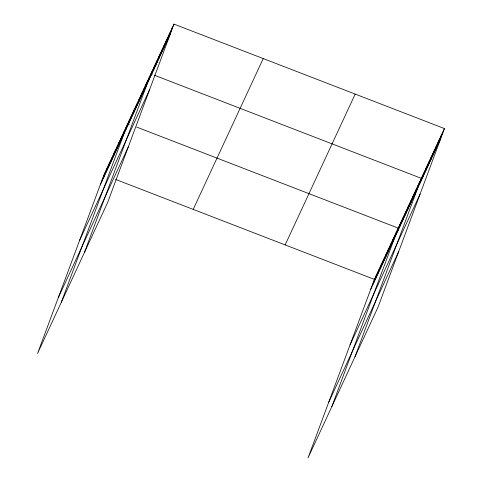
<?xml version="1.0" encoding="UTF-8"?>
<svg xmlns="http://www.w3.org/2000/svg" width="482" height="482" viewBox="0 0 482 482"><rect width="100%" height="100%" fill="white"/><g stroke="black" fill="none" stroke-linecap="round" stroke-linejoin="round"><path stroke-width="0.72" d="M101.955 181.196L105.648 171.261M103.654 177.533L107.347 167.597M105.353 173.869L109.046 163.934M107.052 170.206L110.746 160.271M108.757 166.543L112.451 156.608M110.456 162.88L114.15 152.951M112.155 159.217L115.849 149.287M113.86 155.553L117.554 145.624M115.56 151.89L119.253 141.961M117.259 148.227L120.952 138.298M118.958 144.564L122.651 134.635M120.663 140.901L124.356 130.971M122.362 137.237L126.055 127.308M61.365 302.16L127.754 123.645L129.128 124.175M125.712 130.02L129.405 120.09M127.362 126.465L131.056 116.536M129.013 122.91L132.707 112.981M130.664 119.355L134.358 109.426M132.315 115.8L136.008 105.871M133.966 112.246L137.659 102.317M135.617 108.691L139.31 98.756M137.268 105.136L140.961 95.201M138.918 101.582L142.612 91.646M140.569 98.027L144.263 88.092M142.22 94.472L145.913 84.537M143.871 90.911L147.564 80.982M145.522 87.356L149.215 77.427M84.477 252.387L150.866 73.873L152.24 74.403M148.824 80.247L152.517 70.318M150.474 76.692L154.168 66.763M152.125 73.137L155.819 63.208M153.776 69.583L157.469 59.654M155.427 66.028L159.12 56.099M157.078 62.473L160.771 52.544M158.729 58.918L162.422 48.983M160.379 55.364L164.073 45.429M162.03 51.809L165.724 41.874M163.681 48.254L167.375 38.319M165.332 44.699L169.025 34.764M166.983 41.145L170.676 31.209M168.634 37.584L172.327 27.655M173.978 24.1L107.588 202.615L37.56 353.439L103.943 174.924L173.978 24.1L444.44 128.561L378.057 307.076L308.022 457.9L374.412 279.385L444.44 128.561M372.417 285.657L376.111 275.722M374.122 281.994L377.816 272.059M375.821 278.331L379.515 268.396M377.52 274.668L381.214 264.732M379.22 271.005L382.913 261.075M380.925 267.341L384.618 257.412M382.624 263.678L386.317 253.749M384.323 260.015L388.016 250.086M386.028 256.352L389.721 246.423M387.727 252.689L391.42 242.759M389.426 249.025L393.119 239.096M391.125 245.362L394.818 235.433M392.83 241.699L396.523 231.77M331.833 406.621L398.222 228.107L136.683 127.091M396.18 234.481L399.873 224.552M397.831 230.926L401.524 220.997M399.482 227.371L403.175 217.442M401.132 223.817L404.826 213.888M402.783 220.262L406.477 210.333M404.434 216.707L408.127 206.778M406.085 213.152L409.778 203.217M407.736 209.598L411.429 199.662M409.387 206.043L413.08 196.108M411.038 202.488L414.731 192.553M412.688 198.933L416.382 188.998M414.339 195.379L418.033 185.443M415.99 191.818L419.683 181.889M354.945 356.849L421.334 178.334L154.3 75.198M419.292 184.708L422.985 174.779M420.943 181.154L424.636 171.224M422.594 177.599L426.287 167.67M424.244 174.044L427.938 164.115M425.895 170.489L429.589 160.56M427.546 166.935L431.239 157.005M429.197 163.38L432.89 153.451M430.848 159.825L434.541 149.89M432.499 156.27L436.192 146.335M434.149 152.716L437.843 142.78M435.794 149.161L439.494 139.226M437.445 145.606L441.138 135.671M439.096 142.045L442.789 132.116M100.25 184.859L170.285 34.029M79.56 240.488L149.595 89.664M58.244 297.804L128.278 146.98M193.198 209.399L263.232 58.575M285.157 244.916L355.192 94.086M370.718 289.321L440.747 138.491M350.028 344.949L420.063 194.126M328.712 402.265L398.747 251.441M115.62 179.431L374.412 279.385"/></g></svg>
